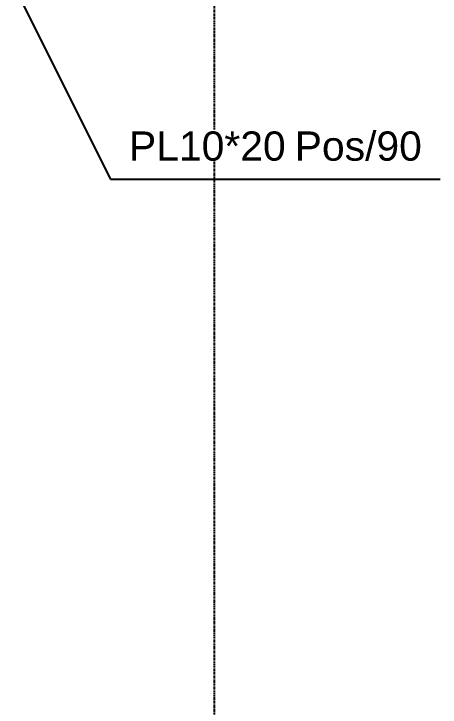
# Model space of a CAD drawing. Header units: millimetres. Extents: x -57554 to 16546, y 2142 to 98430.
# Drawn here: x -45247 to -44551, y 64937 to 66070 of the extents above; entities that cross this region are included whole.
import ezdxf

# ---------------------------------------------------------------- set-up
doc = ezdxf.new("R2010")
doc.units = ezdxf.units.MM
doc.linetypes.add('DXK_LINE_DOT3', pattern=[5.9187, 2.979, -0.9799, 0.9799, -0.9799])
doc.layers.add('S-Z2-A_TEXTUAL_ANNOTATION', color=7, linetype='Continuous')
doc.styles.add('Arial', font='ARIAL.TTF', dxfattribs={"height": 0.2})

msp = doc.modelspace()

# ---------------------------------------------------------------- linework, layer by layer
at = {"color": 1, "linetype": 'DXK_LINE_DOT3'}
msp.add_line((-44919.5, 61587.1), (-44919.5, 74087.1), dxfattribs=at)
at = {"layer": 'S-Z2-A_TEXTUAL_ANNOTATION'}
for p, q in [((-45689.2, 66997.8), (-45089.3, 65800.1)), ((-45089.3, 65800.1), (-44551.1, 65800.1))]:
    msp.add_line(p, q, dxfattribs=at)

# ---------------------------------------------------------------- wipeouts: each hides what was drawn before it
msp.add_wipeout([(-44581.1, 65830.1), (-44581.1, 65880.1), (-44788.6, 65880.1), (-44788.6, 65830.1)]).dxf.layer = 'S-Z2-A_TEXTUAL_ANNOTATION'

# ---------------------------------------------------------------- next in the draw order: texts
at = {"layer": 'S-Z2-A_TEXTUAL_ANNOTATION', "style": 'Arial'}
msp.add_text('Pos/90', height=47.75, dxfattribs=at).set_placement((-44788.6, 65830.1))

# ---------------------------------------------------------------- next in the draw order: wipeouts: each hides what was drawn before it
msp.add_wipeout([(-44803.6, 65830.1), (-44803.6, 65880.1), (-45059.3, 65880.1), (-45059.3, 65830.1)]).dxf.layer = 'S-Z2-A_TEXTUAL_ANNOTATION'

# ---------------------------------------------------------------- next in the draw order: texts
msp.add_text('PL10*20', height=47.75, dxfattribs=at).set_placement((-45059.3, 65830.1))

doc.saveas('drawing.dxf')
